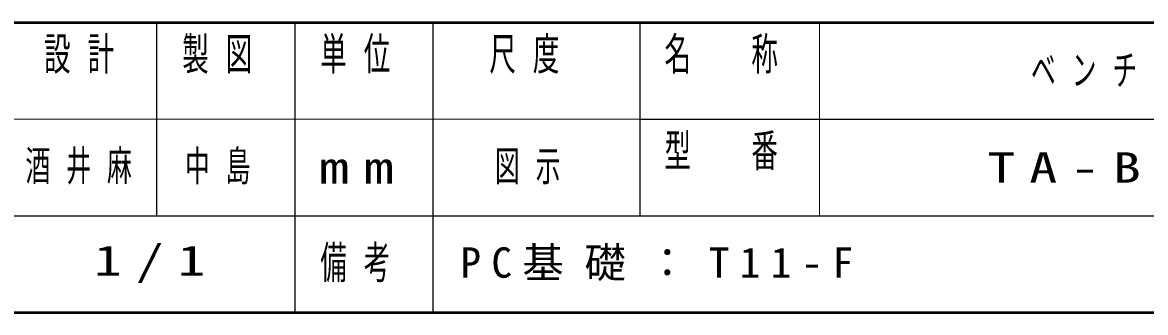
# Model space of a CAD drawing. Units: millimetres on the paper, scale 1:20. Extents: x -385 to 0, y 0 to 267.
# Drawn here: x -232.2 to -150.9, y 0 to 21 of the extents above; entities that cross this region are included whole.
import ezdxf

# ---------------------------------------------------------------- set-up
doc = ezdxf.new("R2010")
doc.units = ezdxf.units.MM
doc.layers.add('NAKAMURA図枠', color=7, linetype='Continuous', lineweight=13)
doc.layers.add('図面情報', color=7, linetype='Continuous')
doc.styles.add('ＭＳ ゴシック', font='')
doc.styles.get('ＭＳ ゴシック').set_extended_font_data('MS Gothic')

msp = doc.modelspace()

# ---------------------------------------------------------------- linework, layer by layer
at = {"layer": 'NAKAMURA図枠', "lineweight": 50}
for p, q in [((-385, 21), (0, 21)), ((-385, 0), (0, 0))]:
    msp.add_line(p, q, dxfattribs=at)
at = {"layer": 'NAKAMURA図枠', "color": 211, "lineweight": 25}
for p, q in [((-222.5, 21), (-222.5, 7)), ((-212.5, 21), (-212.5, 0)), ((-202.5, 21), (-202.5, 7)), ((-187.5, 21), (-187.5, 7)), ((-187.5, 14), (-70, 14)), ((-242.5, 7), (0, 7))]:
    msp.add_line(p, q, dxfattribs=at)
at = {"layer": 'NAKAMURA図枠'}
for p, q in [((-174.5, 21), (-174.5, 7)), ((-242.5, 14), (-187.5, 14))]:
    msp.add_line(p, q, dxfattribs=at)
at = {"layer": 'NAKAMURA図枠', "lineweight": 25}
msp.add_line((-202.5, 7), (-202.5, 0), dxfattribs=at)

# ---------------------------------------------------------------- texts
at = {"layer": 'NAKAMURA図枠', "color": 4, "char_height": 2.346, "style": 'ＭＳ ゴシック'}
for s, insert, attachment_point in [('\\T1.64;\\W0.6;設計', (-227.5, 19.9), 2), ('\\T1.64;\\W0.6;製図', (-217.5, 19.9), 2), ('\\T1.64;\\W0.6;単位', (-207.5, 19.9), 2), ('\\T1.64;\\W0.6;尺度', (-195.25, 19.9), 2), ('\\T1.64;\\W0.6;名\u3000称', (-181, 19.9), 2), ('\\T1.64;\\W0.6;型\u3000番', (-181, 12.9), 2), ('\\T1.5;\\W1.35;mm', (-207.5, 10.5), 5), ('\\T1.64;\\W0.6;備考', (-207.5, 3.5), 5)]:
    msp.add_mtext(s, dxfattribs=dict(at, insert=insert, attachment_point=attachment_point))
at = {"layer": '図面情報', "char_height": 2.199, "style": 'ＭＳ ゴシック'}
for s, insert, attachment_point in [('\\T1.64;\\W0.6;ベンチ', (-154.75, 17.5), 5), ('\\T1.64;\\W0.6;酒井麻', (-232, 10.5), 4), ('\\T1.64;\\W0.6;中島', (-217.5, 10.5), 5), ('\\T1.64;\\W0.6;図示', (-198, 10.5), 4), ('\\T1.5;\\W1.35;TA-BE', (-154.75, 10.5), 5), ('\\T1.5;\\W1.35;1/1', (-222.5, 3.5), 5), ('\\T1.5;PC基礎：T11-F', (-200.5, 3.5), 4)]:
    msp.add_mtext(s, dxfattribs=dict(at, insert=insert, attachment_point=attachment_point))

doc.saveas('drawing.dxf')
